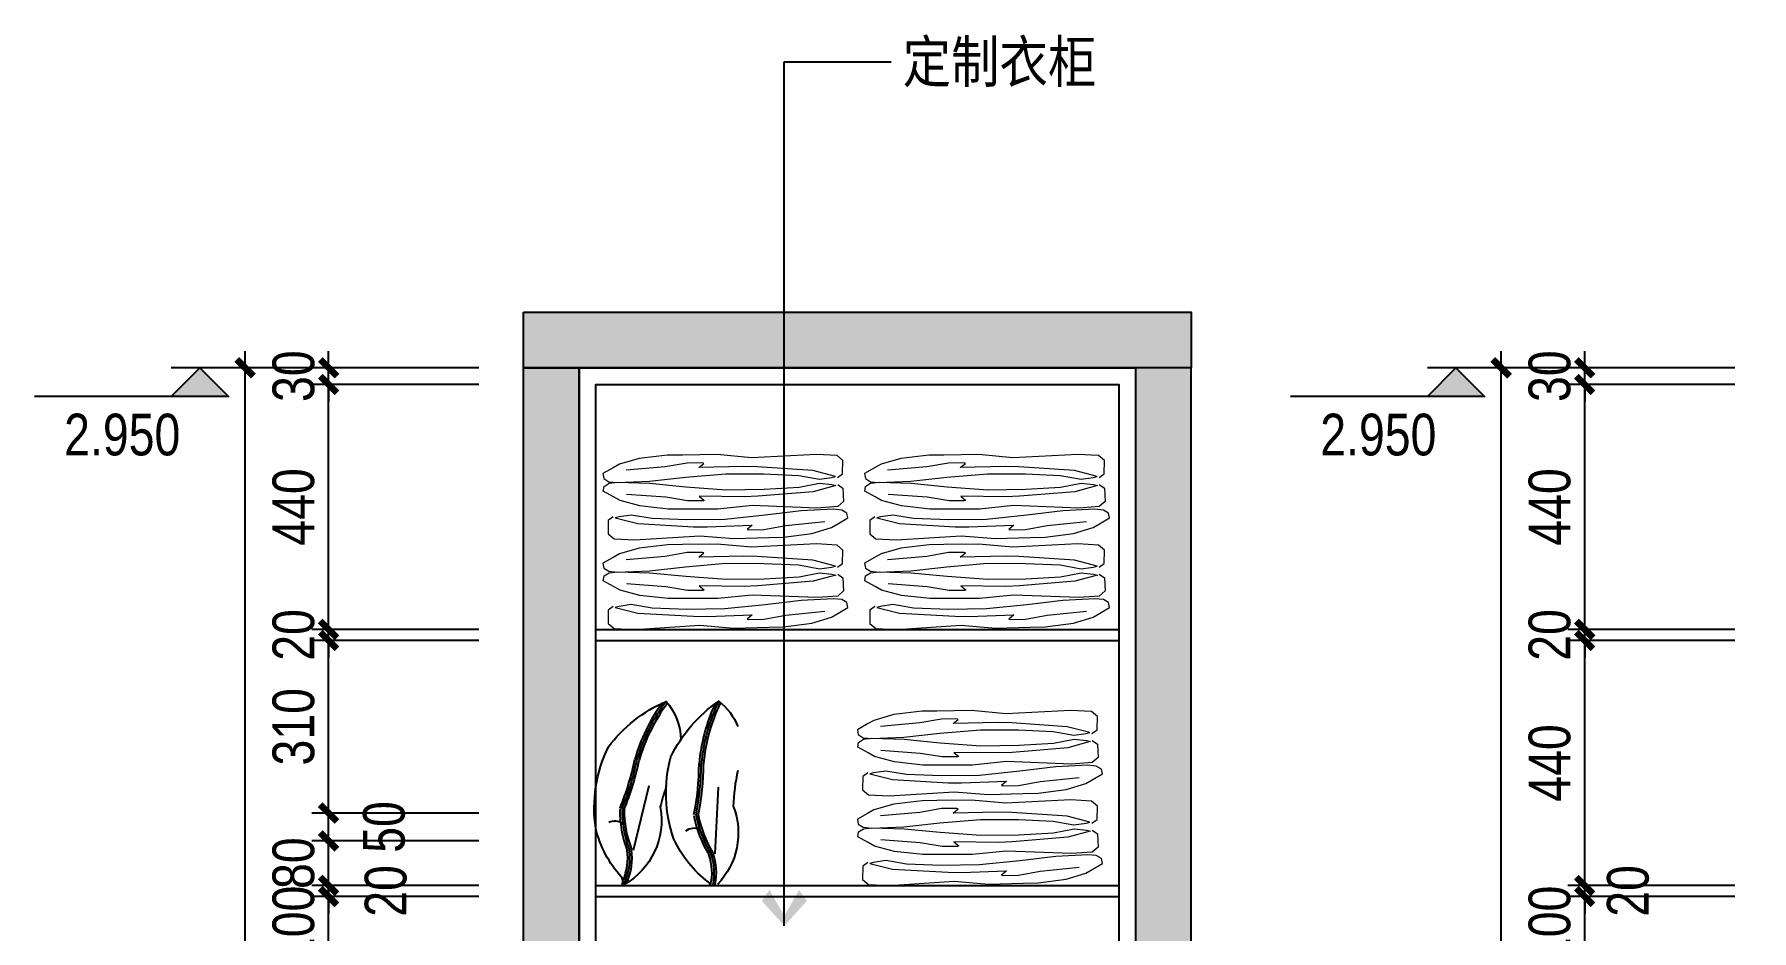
# Model space of a CAD drawing. Extents: x 468514 to 728049, y -74127 to 69080.
# Drawn here: x 533490 to 536576, y -68588 to -66977 of the extents above; entities that cross this region are included whole.
import ezdxf
from ezdxf.enums import TextEntityAlignment as Align

# ---------------------------------------------------------------- set-up
doc = ezdxf.new("R2010")
doc.units = 0
doc.header["$LTSCALE"] = 500
doc.header["$MEASUREMENT"] = 0
doc.layers.get('Defpoints').update_dxf_attribs({"color": 229})
doc.layers.add('AUDIT_D_051122161005-4', color=251, linetype='Continuous', lineweight=0)
for name, color, linetype in [('E 立面墙体', 245, 'Continuous'), ('E 立面家具、洁具', 153, 'Continuous'), ('E 立面材料分格线', 8, 'Continuous'), ('E 立面标注尺寸', 9, 'Continuous')]:
    doc.layers.add(name, color=color, linetype=linetype)
doc.styles.add('DIM_FONT', font='SIMPLEX.shx', dxfattribs={"width": 0.8})
doc.styles.add('PDC DIM', font='PMingLiU-ExtB.ttf', dxfattribs={"width": 0.85})
doc.styles.add('Xref-标准套房C$0$黑体', font='simhei.ttf')
doc.dimstyles.new('PDC-A2', dxfattribs={"dimscale": 0, "dimtxt": 2.5, "dimasz": 1, "dimexe": 1, "dimexo": 1, "dimgap": 0.7, "dimtad": 1, "dimdec": 0, "dimtxsty": 'PDC DIM', "dimblk": 'ARCHTICK', "dimcen": 1, "dimdle": 1, "dimclrd": 8, "dimclre": 8, "dimclrt": 9, "dimadec": 0, "dimazin": 0, "dimtfac": 1, "dimtdec": 0, "dimtix": 1, "dimtmove": 2, "dimatfit": 3, "dimldrblk": 'PDC A2 T R', "dimfxl": 10, "dimfxlon": 1, "dimarcsym": 0})

# ---------------------------------------------------------------- blocks, each defined once
blk = doc.blocks.new('A$C49B50F12')
for p, q in [((95.5, 179), (67.1, 62.9)), ((219.7, 176.3), (213.9, 56.9))]:
    blk.add_line(p, q)
for points in [[(46.4, 14.7, -0.124597), (0, 102.4, -0.151645), (22.7, 248.7, -0.12993), (126.3, 330.6, -0.180196), (152.8, 262, -0.180196)], [(202.8, 5.6, -0.124597), (140.5, 82.9, -0.151645), (134.9, 230.9, -0.12993), (221, 331, -0.138026), (255.2, 285.3, -0.138026)], [(255.2, 206.5, 0.048702), (247.2, 142.2, -0.292556), (218.6, 1.8)], [(126.6, 177.5, 0.028997), (116, 140.3, -0.3168), (51.2, 1.6)], [(47.4, 1.8, 0.335854), (45.3, 15.9)], [(205.7, 1.8, 0.137205), (201.5, 6.6)]]:
    blk.add_lwpolyline(points, format="xyb")
for centre, radius, start, end in [((382.3, 137.4), 324.6, 144.1979, 163.9533), ((382.3, 137.4), 320.7, 142.9501, 163.9533), ((382.3, 137.4), 316.7, 143.1077, 163.9533), ((509.1, 190.1), 324.6, 155.1924, 174.9477), ((509.1, 190.1), 320.7, 153.9445, 174.9477), ((509.1, 190.1), 316.7, 154.1021, 174.9477), ((-383.8, 316.6), 462.8, 337.4426, 348.8058), ((-383.8, 316.6), 466.8, 337.4426, 348.8058), ((-383.8, 316.6), 470.7, 337.4426, 348.8058), ((-277.1, 220), 462.8, 348.437, 359.8002), ((-277.1, 220), 466.8, 348.437, 359.8002), ((-277.1, 220), 470.7, 348.437, 359.8002), ((249.9, 135.5), 206.6, 179.4235, 200.7026), ((249.9, 135.5), 202.6, 179.4235, 200.7026), ((249.9, 135.5), 198.7, 179.4235, 200.7026), ((379.5, 163.1), 206.6, 190.418, 211.6971), ((379.5, 163.1), 202.6, 190.418, 211.6971), ((379.5, 163.1), 198.7, 190.418, 211.6971), ((34.5, 90.5), 24.9, 55.1445, 116.5284), ((176.7, 77.8), 24.9, 66.139, 127.5229), ((-41.8, 49), 99.2, 335.919, 8.3104), ((-41.8, 49), 103.2, 332.7246, 8.3104), ((-41.8, 49), 107.1, 335.2798, 8.3104), ((109.7, 22.5), 99.2, 346.9135, 19.3048), ((109.7, 22.5), 103.2, 348.4535, 19.3048), ((109.7, 22.5), 107.1, 348.8824, 19.3048)]:
    blk.add_arc(centre, radius, start, end)
blk = doc.blocks.new('A$C7537476C')
at = {"layer": 'AUDIT_D_051122161005-4'}
for p, q in [((116.2, 313), (65.4, 306.9)), ((142.8, 313.3), (116.2, 313)), ((205.3, 314.1), (142.8, 313.3)), ((266.8, 308.5), (205.3, 314.1)), ((383.6, 314.5), (266.8, 308.5)), ((420.7, 312.2), (383.6, 314.5)), ((431.2, 303.2), (420.7, 312.2)), ((18.3, 290.1), (0, 279.8)), ((0, 279.8), (1.6, 271)), ((29.8, 296.6), (18.3, 290.1)), ((65.4, 306.9), (29.8, 296.6)), ((112, 292), (41.6, 285.8)), ((151.2, 298.8), (112, 292)), ((148.2, 273.3), (221, 279.6)), ((179, 299.2), (151.2, 298.8)), ((172.2, 290.9), (181.3, 298.3)), ((253.2, 292.8), (172.2, 290.9)), ((181.3, 298.3), (179, 299.2)), ((221, 279.6), (289.3, 279.6)), ((277.5, 292.2), (253.2, 292.8)), ((377.2, 285.2), (277.5, 292.2)), ((289.3, 279.6), (351.9, 276.7)), ((417.9, 274.7), (377.2, 285.2)), ((421.4, 273), (430.6, 279.5)), ((430.6, 279.5), (431.2, 303.2)), ((430.6, 279.5), (430.6, 279.5)), ((0.7, 248.1), (2.1, 256.9)), ((19.2, 238), (0.7, 248.1)), ((1.6, 271), (10.7, 265.4)), ((2.1, 256.9), (11.1, 262.7)), ((10.7, 265.4), (25.8, 263.7)), ((11.1, 262.7), (26.2, 264.5)), ((25.8, 263.7), (83.5, 266.1)), ((26.2, 264.5), (84, 262.8)), ((83.5, 266.1), (148.2, 273.3)), ((84, 262.8), (148.8, 256.4)), ((148.8, 256.4), (221.7, 251)), ((221.7, 251), (290, 251.9)), ((378, 247.3), (278.4, 239.1)), ((290, 251.9), (352.5, 255.5)), ((351.9, 276.7), (389.1, 269.8)), ((352.5, 255.5), (389.5, 262.8)), ((418.5, 258.3), (378, 247.3)), ((389.1, 269.8), (411, 272.8)), ((389.5, 262.8), (411.5, 260.1)), ((411, 272.8), (417.9, 274.7)), ((411.5, 260.1), (418.5, 258.3)), ((421.9, 260.1), (431.2, 253.7)), ((431.2, 253.7), (432.4, 230)), ((30.8, 231.7), (19.2, 238)), ((66.6, 221.8), (30.8, 231.7)), ((112.9, 237.3), (42.4, 242.6)), ((117.5, 216.3), (66.6, 221.8)), ((152.2, 230.9), (112.9, 237.3)), ((144.1, 216.3), (117.5, 216.3)), ((206.6, 216.3), (144.1, 216.3)), ((180, 230.9), (152.2, 230.9)), ((173.1, 239.1), (182.3, 231.8)), ((254.1, 238.2), (173.1, 239.1)), ((182.3, 231.8), (180, 230.9)), ((268, 222.7), (206.6, 216.3)), ((278.4, 239.1), (254.1, 238.2)), ((384.9, 218.1), (268, 222.7)), ((414.1, 216), (356.4, 212.9)), ((421.9, 220.9), (384.9, 218.1)), ((429.2, 214.5), (414.1, 216)), ((432.4, 230), (421.9, 220.9)), ((9.7, 195.4), (9.4, 171.7)), ((18.7, 202), (9.7, 195.4)), ((9.7, 195.4), (9.7, 195.4)), ((29.1, 202.2), (22.2, 200.3)), ((22.2, 200.3), (63.1, 190.3)), ((51, 205.5), (29.1, 202.2)), ((88.3, 199.1), (51, 205.5)), ((63.1, 190.3), (162.9, 184.5)), ((150.9, 197), (88.3, 199.1)), ((219.2, 197.7), (150.9, 197)), ((187.3, 184.2), (268.2, 187.1)), ((291.9, 205), (219.2, 197.7)), ((268.2, 187.1), (259.3, 179.6)), ((289.4, 179.4), (328.5, 186.7)), ((356.4, 212.9), (291.9, 205)), ((328.5, 186.7), (398.7, 193.7)), ((410.7, 183.1), (422.1, 189.7)), ((422.1, 189.7), (440.2, 200.2)), ((438.4, 209), (429.2, 214.5)), ((440.2, 200.2), (438.4, 209)), ((9.4, 171.7), (20.2, 162.8)), ((20.2, 162.8), (57.3, 161)), ((57.3, 161), (174, 168.4)), ((162.9, 184.5), (187.3, 184.2)), ((174, 168.4), (235.6, 163.5)), ((235.6, 163.5), (298, 165)), ((259.3, 179.6), (261.6, 178.7)), ((261.6, 178.7), (289.4, 179.4)), ((298, 165), (324.7, 165.6)), ((324.7, 165.6), (375.3, 172.3)), ((375.3, 172.3), (410.7, 183.1)), ((18.3, 129.1), (0, 118.9)), ((29.8, 135.7), (18.3, 129.1)), ((65.4, 146), (29.8, 135.7)), ((112, 131), (41.6, 124.9)), ((116.2, 152.1), (65.4, 146)), ((151.2, 137.9), (112, 131)), ((142.8, 152.4), (116.2, 152.1)), ((205.3, 153.1), (142.8, 152.4)), ((179, 138.2), (151.2, 137.9)), ((172.2, 129.9), (181.3, 137.3)), ((253.2, 131.8), (172.2, 129.9)), ((181.3, 137.3), (179, 138.2)), ((266.8, 147.5), (205.3, 153.1)), ((277.5, 131.2), (253.2, 131.8)), ((383.6, 153.5), (266.8, 147.5)), ((377.2, 124.2), (277.5, 131.2)), ((417.9, 113.8), (377.2, 124.2)), ((420.7, 151.2), (383.6, 153.5)), ((431.2, 142.2), (420.7, 151.2)), ((430.6, 118.5), (431.2, 142.2)), ((0, 118.9), (1.6, 110)), ((0.7, 87.1), (2.1, 96)), ((1.6, 110), (10.7, 104.4)), ((2.1, 96), (11.1, 101.7)), ((10.7, 104.4), (25.8, 102.8)), ((11.1, 101.7), (26.2, 103.5)), ((25.8, 102.8), (83.5, 105.1)), ((26.2, 103.5), (84, 101.9)), ((83.5, 105.1), (148.2, 112.3)), ((84, 101.9), (148.8, 95.5)), ((148.2, 112.3), (221, 118.7)), ((148.8, 95.5), (221.7, 90)), ((221, 118.7), (289.3, 118.6)), ((289.3, 118.6), (351.9, 115.7)), ((290, 90.9), (352.5, 94.6)), ((351.9, 115.7), (389.1, 108.9)), ((352.5, 94.6), (389.5, 101.9)), ((418.5, 97.3), (378, 86.4)), ((389.1, 108.9), (411, 111.9)), ((389.5, 101.9), (411.5, 99.1)), ((411, 111.9), (417.9, 113.8)), ((411.5, 99.1), (418.5, 97.3)), ((421.4, 112), (430.6, 118.5)), ((421.9, 99.1), (431.2, 92.8)), ((430.6, 118.5), (430.6, 118.5)), ((431.2, 92.8), (432.4, 69)), ((19.2, 77.1), (0.7, 87.1)), ((30.8, 70.7), (19.2, 77.1)), ((66.6, 60.8), (30.8, 70.7)), ((112.9, 76.3), (42.4, 81.6)), ((152.2, 69.9), (112.9, 76.3)), ((180, 69.9), (152.2, 69.9)), ((173.1, 78.2), (182.3, 70.9)), ((254.1, 77.2), (173.1, 78.2)), ((182.3, 70.9), (180, 69.9)), ((268, 61.7), (206.6, 55.4)), ((221.7, 90), (290, 90.9)), ((278.4, 78.2), (254.1, 77.2)), ((384.9, 57.2), (268, 61.7)), ((378, 86.4), (278.4, 78.2)), ((432.4, 69), (421.9, 59.9)), ((9.7, 34.4), (9.4, 10.7)), ((18.7, 41), (9.7, 34.4)), ((9.7, 34.4), (9.7, 34.4)), ((29.1, 41.3), (22.2, 39.3)), ((22.2, 39.3), (63.1, 29.3)), ((51, 44.6), (29.1, 41.3)), ((88.3, 38.2), (51, 44.6)), ((117.5, 55.4), (66.6, 60.8)), ((150.9, 36), (88.3, 38.2)), ((144.1, 55.4), (117.5, 55.4)), ((206.6, 55.4), (144.1, 55.4)), ((219.2, 36.8), (150.9, 36)), ((291.9, 44), (219.2, 36.8)), ((356.4, 52), (291.9, 44)), ((328.5, 25.8), (398.7, 32.8)), ((414.1, 55), (356.4, 52)), ((421.9, 59.9), (384.9, 57.2)), ((429.2, 53.6), (414.1, 55)), ((422.1, 28.8), (440.2, 39.3)), ((438.4, 48.1), (429.2, 53.6)), ((440.2, 39.3), (438.4, 48.1)), ((9.4, 10.7), (20.2, 1.8)), ((20.2, 1.8), (57.3, 0)), ((57.3, 0), (174, 7.4)), ((63.1, 29.3), (162.9, 23.6)), ((162.9, 23.6), (187.3, 23.2)), ((174, 7.4), (235.6, 2.5)), ((187.3, 23.2), (268.2, 26.1)), ((235.6, 2.5), (298, 4)), ((268.2, 26.1), (259.3, 18.6)), ((259.3, 18.6), (261.6, 17.7)), ((261.6, 17.7), (289.4, 18.4)), ((289.4, 18.4), (328.5, 25.8)), ((298, 4), (324.7, 4.7)), ((324.7, 4.7), (375.3, 11.4)), ((375.3, 11.4), (410.7, 22.1)), ((410.7, 22.1), (422.1, 28.8))]:
    blk.add_line(p, q, dxfattribs=at)
at = {"layer": 'AUDIT_D_051122161005-4', "style": 'DIM_FONT', "width": 1.014288, "flags": 9}
for tag, p in [('XSIZE', (206.6, 216.3)), ('YSIZE', (206.6, 216.3)), ('XSIZE', (206.6, 55.4)), ('YSIZE', (206.6, 55.4))]:
    blk.add_attdef(tag, p, '', height=0.412, rotation=180, dxfattribs=at)
for tag, p in [('YSIZE', (224.9, 238.5)), ('XSIZE', (224.9, 238.5)), ('YSIZE', (224.9, 77.6)), ('XSIZE', (224.9, 77.6))]:
    blk.add_attdef(tag, p, '', height=0.412, dxfattribs=at)
blk = doc.blocks.new('_ArchTick')
at = {"color": 0, "linetype": 'ByBlock', "const_width": 0.4}
blk.add_lwpolyline([(-0.5, -0.5), (0.5, 0.5)], dxfattribs=at)
blk = doc.blocks.new('*D1944')
at = {"layer": 'Defpoints', "color": 0, "transparency": 16777216}
for p in [(534018.8, -68526.5), (534318.8, -68526.5), (534318.8, -68626.5)]:
    blk.add_point(p, dxfattribs=at)
at = {"layer": 'E 立面标注尺寸', "color": 8, "lineweight": -2, "transparency": 16777216}
for p, q in [((534018.8, -68526.5), (534018.8, -68496.5)), ((534288.8, -68526.5), (533988.8, -68526.5)), ((534018.8, -68626.5), (534018.8, -68526.5)), ((534288.8, -68626.5), (533988.8, -68626.5)), ((534018.8, -68626.5), (534018.8, -68656.5))]:
    blk.add_line(p, q, dxfattribs=at)
at = {"layer": 'E 立面标注尺寸', "color": 8, "lineweight": -2, "transparency": 16777216, "xscale": 30.00000447440561, "yscale": 30.00000447440561, "zscale": 30.00000447440561}
for p, rotation in [((534018.8, -68526.5), 270), ((534018.8, -68626.5), 90)]:
    blk.add_blockref('_ArchTick', p, dxfattribs=dict(at, rotation=rotation))
at = {"layer": 'E 立面标注尺寸', "color": 9, "transparency": 16777216, "insert": (533956, -68576.5), "char_height": 75, "attachment_point": 5, "rotation": 90, "style": 'PDC DIM'}
blk.add_mtext('100', dxfattribs=at)
blk = doc.blocks.new('PDC A2 T R')
at = {"color": 0, "linetype": 'ByBlock'}
blk.add_line((0, 0), (-2, 0), dxfattribs=at)
for points in [[(-2.15, 0.89), (-1.49, 1.35), (-0.6, 0), (0, 0)], [(-2.15, -0.89), (-1.49, -1.35), (-0.6, 0), (0, 0)]]:
    blk.add_solid(points, dxfattribs=at)
blk = doc.blocks.new('*D1945')
at = {"layer": 'Defpoints', "color": 0, "transparency": 16777216}
for p in [(534018.8, -68506.5), (534318.8, -68506.5), (534318.8, -68526.5)]:
    blk.add_point(p, dxfattribs=at)
at = {"layer": 'E 立面标注尺寸', "color": 8, "lineweight": -2, "transparency": 16777216}
for p, q in [((534018.8, -68506.5), (534018.8, -68476.5)), ((534288.8, -68506.5), (533988.8, -68506.5)), ((534288.8, -68526.5), (533988.8, -68526.5)), ((534018.8, -68526.5), (534018.8, -68506.5)), ((534018.8, -68526.5), (534018.8, -68556.5))]:
    blk.add_line(p, q, dxfattribs=at)
at = {"layer": 'E 立面标注尺寸', "color": 8, "lineweight": -2, "transparency": 16777216, "xscale": 30.00000447440561, "yscale": 30.00000447440561, "zscale": 30.00000447440561}
for p, rotation in [((534018.8, -68506.5), 270), ((534018.8, -68526.5), 90)]:
    blk.add_blockref('_ArchTick', p, dxfattribs=dict(at, rotation=rotation))
at = {"layer": 'E 立面标注尺寸', "color": 9, "transparency": 16777216, "insert": (534121.7, -68516.5), "char_height": 75, "attachment_point": 5, "rotation": 90, "style": 'PDC DIM'}
blk.add_mtext('20', dxfattribs=at)
blk = doc.blocks.new('*D1946')
at = {"layer": 'Defpoints', "color": 0, "transparency": 16777216}
for p in [(534018.8, -68426.5), (534318.8, -68426.5), (534318.8, -68506.5)]:
    blk.add_point(p, dxfattribs=at)
at = {"layer": 'E 立面标注尺寸', "color": 8, "lineweight": -2, "transparency": 16777216}
for p, q in [((534018.8, -68426.5), (534018.8, -68396.5)), ((534288.8, -68426.5), (533988.8, -68426.5)), ((534018.8, -68506.5), (534018.8, -68426.5)), ((534288.8, -68506.5), (533988.8, -68506.5)), ((534018.8, -68506.5), (534018.8, -68536.5))]:
    blk.add_line(p, q, dxfattribs=at)
at = {"layer": 'E 立面标注尺寸', "color": 8, "lineweight": -2, "transparency": 16777216, "xscale": 30.00000447440561, "yscale": 30.00000447440561, "zscale": 30.00000447440561}
for p, rotation in [((534018.8, -68426.5), 270), ((534018.8, -68506.5), 90)]:
    blk.add_blockref('_ArchTick', p, dxfattribs=dict(at, rotation=rotation))
at = {"layer": 'E 立面标注尺寸', "color": 9, "transparency": 16777216, "insert": (533956, -68466.5), "char_height": 75, "attachment_point": 5, "rotation": 90, "style": 'PDC DIM'}
blk.add_mtext('80', dxfattribs=at)
blk = doc.blocks.new('*D1947')
at = {"layer": 'Defpoints', "color": 0, "transparency": 16777216}
for p in [(534018.8, -68376.5), (534318.8, -68376.5), (534318.8, -68426.5)]:
    blk.add_point(p, dxfattribs=at)
at = {"layer": 'E 立面标注尺寸', "color": 8, "lineweight": -2, "transparency": 16777216}
for p, q in [((534018.8, -68456.5), (534018.8, -68346.5)), ((534288.8, -68376.5), (533988.8, -68376.5)), ((534288.8, -68426.5), (533988.8, -68426.5))]:
    blk.add_line(p, q, dxfattribs=at)
at = {"layer": 'E 立面标注尺寸', "color": 8, "lineweight": -2, "transparency": 16777216, "xscale": 30.00000447440561, "yscale": 30.00000447440561, "zscale": 30.00000447440561}
for p, rotation in [((534018.8, -68376.5), 90), ((534018.8, -68426.5), 270)]:
    blk.add_blockref('_ArchTick', p, dxfattribs=dict(at, rotation=rotation))
at = {"layer": 'E 立面标注尺寸', "color": 9, "transparency": 16777216, "insert": (534118.6, -68401.5), "char_height": 75, "attachment_point": 5, "rotation": 90, "style": 'PDC DIM'}
blk.add_mtext('50', dxfattribs=at)
blk = doc.blocks.new('*D1948')
at = {"layer": 'Defpoints', "color": 0, "transparency": 16777216}
for p in [(534018.8, -68066.5), (534318.8, -68066.5), (534318.8, -68376.5)]:
    blk.add_point(p, dxfattribs=at)
at = {"layer": 'E 立面标注尺寸', "color": 8, "lineweight": -2, "transparency": 16777216}
for p, q in [((534018.8, -68406.5), (534018.8, -68036.5)), ((534288.8, -68066.5), (533988.8, -68066.5)), ((534288.8, -68376.5), (533988.8, -68376.5))]:
    blk.add_line(p, q, dxfattribs=at)
at = {"layer": 'E 立面标注尺寸', "color": 8, "lineweight": -2, "transparency": 16777216, "xscale": 30.00000447440561, "yscale": 30.00000447440561, "zscale": 30.00000447440561}
for p, rotation in [((534018.8, -68066.5), 90), ((534018.8, -68376.5), 270)]:
    blk.add_blockref('_ArchTick', p, dxfattribs=dict(at, rotation=rotation))
at = {"layer": 'E 立面标注尺寸', "color": 9, "transparency": 16777216, "insert": (533956, -68221.5), "char_height": 75, "attachment_point": 5, "rotation": 90, "style": 'PDC DIM'}
blk.add_mtext('310', dxfattribs=at)
blk = doc.blocks.new('*D1949')
at = {"layer": 'Defpoints', "color": 0, "transparency": 16777216}
for p in [(534018.8, -68046.5), (534318.8, -68046.5), (534318.8, -68066.5)]:
    blk.add_point(p, dxfattribs=at)
at = {"layer": 'E 立面标注尺寸', "color": 8, "lineweight": -2, "transparency": 16777216}
for p, q in [((534018.8, -68046.5), (534018.8, -68016.5)), ((534288.8, -68046.5), (533988.8, -68046.5)), ((534018.8, -68066.5), (534018.8, -68046.5)), ((534288.8, -68066.5), (533988.8, -68066.5)), ((534018.8, -68066.5), (534018.8, -68096.5))]:
    blk.add_line(p, q, dxfattribs=at)
at = {"layer": 'E 立面标注尺寸', "color": 8, "lineweight": -2, "transparency": 16777216, "xscale": 30.00000447440561, "yscale": 30.00000447440561, "zscale": 30.00000447440561}
for p, rotation in [((534018.8, -68046.5), 270), ((534018.8, -68066.5), 90)]:
    blk.add_blockref('_ArchTick', p, dxfattribs=dict(at, rotation=rotation))
at = {"layer": 'E 立面标注尺寸', "color": 9, "transparency": 16777216, "insert": (533956, -68056.5), "char_height": 75, "attachment_point": 5, "rotation": 90, "style": 'PDC DIM'}
blk.add_mtext('20', dxfattribs=at)
blk = doc.blocks.new('*D1950')
at = {"layer": 'Defpoints', "color": 0, "transparency": 16777216}
for p in [(534018.8, -67606.5), (534318.8, -67606.5), (534318.8, -68046.5)]:
    blk.add_point(p, dxfattribs=at)
at = {"layer": 'E 立面标注尺寸', "color": 8, "lineweight": -2, "transparency": 16777216}
for p, q in [((534018.8, -68076.5), (534018.8, -67576.5)), ((534288.8, -67606.5), (533988.8, -67606.5)), ((534288.8, -68046.5), (533988.8, -68046.5))]:
    blk.add_line(p, q, dxfattribs=at)
at = {"layer": 'E 立面标注尺寸', "color": 8, "lineweight": -2, "transparency": 16777216, "xscale": 30.00000447440561, "yscale": 30.00000447440561, "zscale": 30.00000447440561}
for p, rotation in [((534018.8, -67606.5), 90), ((534018.8, -68046.5), 270)]:
    blk.add_blockref('_ArchTick', p, dxfattribs=dict(at, rotation=rotation))
at = {"layer": 'E 立面标注尺寸', "color": 9, "transparency": 16777216, "insert": (533956, -67826.5), "char_height": 75, "attachment_point": 5, "rotation": 90, "style": 'PDC DIM'}
blk.add_mtext('440', dxfattribs=at)
blk = doc.blocks.new('*D1951')
at = {"layer": 'Defpoints', "color": 0, "transparency": 16777216}
for p in [(534018.8, -67576.5), (534318.8, -67576.5), (534318.8, -67606.5)]:
    blk.add_point(p, dxfattribs=at)
at = {"layer": 'E 立面标注尺寸', "color": 8, "lineweight": -2, "transparency": 16777216}
for p, q in [((534018.8, -67576.5), (534018.8, -67546.5)), ((534288.8, -67576.5), (533988.8, -67576.5)), ((534018.8, -67606.5), (534018.8, -67576.5)), ((534288.8, -67606.5), (533988.8, -67606.5)), ((534018.8, -67606.5), (534018.8, -67636.5))]:
    blk.add_line(p, q, dxfattribs=at)
at = {"layer": 'E 立面标注尺寸', "color": 8, "lineweight": -2, "transparency": 16777216, "xscale": 30.00000447440561, "yscale": 30.00000447440561, "zscale": 30.00000447440561}
for p, rotation in [((534018.8, -67576.5), 270), ((534018.8, -67606.5), 90)]:
    blk.add_blockref('_ArchTick', p, dxfattribs=dict(at, rotation=rotation))
at = {"layer": 'E 立面标注尺寸', "color": 9, "transparency": 16777216, "insert": (533956, -67591.5), "char_height": 75, "attachment_point": 5, "rotation": 90, "style": 'PDC DIM'}
blk.add_mtext('30', dxfattribs=at)
blk = doc.blocks.new('*D1952')
at = {"layer": 'Defpoints', "color": 0, "transparency": 16777216}
for p in [(533868.8, -67576.5), (534318.8, -67576.5), (534318.8, -70526.5)]:
    blk.add_point(p, dxfattribs=at)
at = {"layer": 'E 立面标注尺寸', "color": 8, "lineweight": -2, "transparency": 16777216}
for p, q in [((533868.8, -70556.5), (533868.8, -67546.5)), ((534168.8, -67576.5), (533838.8, -67576.5)), ((534168.8, -70526.5), (533838.8, -70526.5))]:
    blk.add_line(p, q, dxfattribs=at)
at = {"layer": 'E 立面标注尺寸', "color": 8, "lineweight": -2, "transparency": 16777216, "xscale": 30.00000447440561, "yscale": 30.00000447440561, "zscale": 30.00000447440561}
for p, rotation in [((533868.8, -67576.5), 90), ((533868.8, -70526.5), 270)]:
    blk.add_blockref('_ArchTick', p, dxfattribs=dict(at, rotation=rotation))
at = {"layer": 'E 立面标注尺寸', "color": 9, "transparency": 16777216, "insert": (533804.8, -69051.5), "char_height": 75, "attachment_point": 5, "rotation": 90, "style": 'PDC DIM'}
blk.add_mtext('2950', dxfattribs=at)
blk = doc.blocks.new('*D1962')
at = {"layer": 'Defpoints', "color": 0, "transparency": 16777216}
for p in [(536275.6, -68526.5), (536575.6, -68526.5), (536575.6, -68626.5)]:
    blk.add_point(p, dxfattribs=at)
at = {"layer": 'E 立面标注尺寸', "color": 8, "lineweight": -2, "transparency": 16777216}
for p, q in [((536275.6, -68526.5), (536275.6, -68496.5)), ((536545.6, -68526.5), (536245.6, -68526.5)), ((536275.6, -68626.5), (536275.6, -68526.5)), ((536545.6, -68626.5), (536245.6, -68626.5)), ((536275.6, -68626.5), (536275.6, -68656.5))]:
    blk.add_line(p, q, dxfattribs=at)
at = {"layer": 'E 立面标注尺寸', "color": 8, "lineweight": -2, "transparency": 16777216, "xscale": 30.00000447440561, "yscale": 30.00000447440561, "zscale": 30.00000447440561}
for p, rotation in [((536275.6, -68526.5), 270), ((536275.6, -68626.5), 90)]:
    blk.add_blockref('_ArchTick', p, dxfattribs=dict(at, rotation=rotation))
at = {"layer": 'E 立面标注尺寸', "color": 9, "transparency": 16777216, "insert": (536212.8, -68576.5), "char_height": 75, "attachment_point": 5, "rotation": 90, "style": 'PDC DIM'}
blk.add_mtext('100', dxfattribs=at)
blk = doc.blocks.new('*D1963')
at = {"layer": 'Defpoints', "color": 0, "transparency": 16777216}
for p in [(536275.6, -68506.5), (536575.6, -68506.5), (536575.6, -68526.5)]:
    blk.add_point(p, dxfattribs=at)
at = {"layer": 'E 立面标注尺寸', "color": 8, "lineweight": -2, "transparency": 16777216}
for p, q in [((536275.6, -68506.5), (536275.6, -68476.5)), ((536545.6, -68506.5), (536245.6, -68506.5)), ((536545.6, -68526.5), (536245.6, -68526.5)), ((536275.6, -68526.5), (536275.6, -68506.5)), ((536275.6, -68526.5), (536275.6, -68556.5))]:
    blk.add_line(p, q, dxfattribs=at)
at = {"layer": 'E 立面标注尺寸', "color": 8, "lineweight": -2, "transparency": 16777216, "xscale": 30.00000447440561, "yscale": 30.00000447440561, "zscale": 30.00000447440561}
for p, rotation in [((536275.6, -68506.5), 270), ((536275.6, -68526.5), 90)]:
    blk.add_blockref('_ArchTick', p, dxfattribs=dict(at, rotation=rotation))
at = {"layer": 'E 立面标注尺寸', "color": 9, "transparency": 16777216, "insert": (536353.6, -68516.5), "char_height": 75, "attachment_point": 5, "rotation": 90, "style": 'PDC DIM'}
blk.add_mtext('20', dxfattribs=at)
blk = doc.blocks.new('*D1964')
at = {"layer": 'Defpoints', "color": 0, "transparency": 16777216}
for p in [(536275.6, -68066.5), (536575.6, -68066.5), (536575.6, -68506.5)]:
    blk.add_point(p, dxfattribs=at)
at = {"layer": 'E 立面标注尺寸', "color": 8, "lineweight": -2, "transparency": 16777216}
for p, q in [((536275.6, -68536.5), (536275.6, -68036.5)), ((536545.6, -68066.5), (536245.6, -68066.5)), ((536545.6, -68506.5), (536245.6, -68506.5))]:
    blk.add_line(p, q, dxfattribs=at)
at = {"layer": 'E 立面标注尺寸', "color": 8, "lineweight": -2, "transparency": 16777216, "xscale": 30.00000447440561, "yscale": 30.00000447440561, "zscale": 30.00000447440561}
for p, rotation in [((536275.6, -68066.5), 90), ((536275.6, -68506.5), 270)]:
    blk.add_blockref('_ArchTick', p, dxfattribs=dict(at, rotation=rotation))
at = {"layer": 'E 立面标注尺寸', "color": 9, "transparency": 16777216, "insert": (536212.8, -68286.5), "char_height": 75, "attachment_point": 5, "rotation": 90, "style": 'PDC DIM'}
blk.add_mtext('440', dxfattribs=at)
blk = doc.blocks.new('*D1965')
at = {"layer": 'Defpoints', "color": 0, "transparency": 16777216}
for p in [(536275.6, -68046.5), (536575.6, -68046.5), (536575.6, -68066.5)]:
    blk.add_point(p, dxfattribs=at)
at = {"layer": 'E 立面标注尺寸', "color": 8, "lineweight": -2, "transparency": 16777216}
for p, q in [((536275.6, -68046.5), (536275.6, -68016.5)), ((536545.6, -68046.5), (536245.6, -68046.5)), ((536275.6, -68066.5), (536275.6, -68046.5)), ((536545.6, -68066.5), (536245.6, -68066.5)), ((536275.6, -68066.5), (536275.6, -68096.5))]:
    blk.add_line(p, q, dxfattribs=at)
at = {"layer": 'E 立面标注尺寸', "color": 8, "lineweight": -2, "transparency": 16777216, "xscale": 30.00000447440561, "yscale": 30.00000447440561, "zscale": 30.00000447440561}
for p, rotation in [((536275.6, -68046.5), 270), ((536275.6, -68066.5), 90)]:
    blk.add_blockref('_ArchTick', p, dxfattribs=dict(at, rotation=rotation))
at = {"layer": 'E 立面标注尺寸', "color": 9, "transparency": 16777216, "insert": (536212.8, -68056.5), "char_height": 75, "attachment_point": 5, "rotation": 90, "style": 'PDC DIM'}
blk.add_mtext('20', dxfattribs=at)
blk = doc.blocks.new('*D1966')
at = {"layer": 'Defpoints', "color": 0, "transparency": 16777216}
for p in [(536275.6, -67606.5), (536575.6, -67606.5), (536575.6, -68046.5)]:
    blk.add_point(p, dxfattribs=at)
at = {"layer": 'E 立面标注尺寸', "color": 8, "lineweight": -2, "transparency": 16777216}
for p, q in [((536275.6, -68076.5), (536275.6, -67576.5)), ((536545.6, -67606.5), (536245.6, -67606.5)), ((536545.6, -68046.5), (536245.6, -68046.5))]:
    blk.add_line(p, q, dxfattribs=at)
at = {"layer": 'E 立面标注尺寸', "color": 8, "lineweight": -2, "transparency": 16777216, "xscale": 30.00000447440561, "yscale": 30.00000447440561, "zscale": 30.00000447440561}
for p, rotation in [((536275.6, -67606.5), 90), ((536275.6, -68046.5), 270)]:
    blk.add_blockref('_ArchTick', p, dxfattribs=dict(at, rotation=rotation))
at = {"layer": 'E 立面标注尺寸', "color": 9, "transparency": 16777216, "insert": (536212.8, -67826.5), "char_height": 75, "attachment_point": 5, "rotation": 90, "style": 'PDC DIM'}
blk.add_mtext('440', dxfattribs=at)
blk = doc.blocks.new('*D1967')
at = {"layer": 'Defpoints', "color": 0, "transparency": 16777216}
for p in [(536275.6, -67576.5), (536575.6, -67576.5), (536575.6, -67606.5)]:
    blk.add_point(p, dxfattribs=at)
at = {"layer": 'E 立面标注尺寸', "color": 8, "lineweight": -2, "transparency": 16777216}
for p, q in [((536275.6, -67576.5), (536275.6, -67546.5)), ((536545.6, -67576.5), (536245.6, -67576.5)), ((536275.6, -67606.5), (536275.6, -67576.5)), ((536545.6, -67606.5), (536245.6, -67606.5)), ((536275.6, -67606.5), (536275.6, -67636.5))]:
    blk.add_line(p, q, dxfattribs=at)
at = {"layer": 'E 立面标注尺寸', "color": 8, "lineweight": -2, "transparency": 16777216, "xscale": 30.00000447440561, "yscale": 30.00000447440561, "zscale": 30.00000447440561}
for p, rotation in [((536275.6, -67576.5), 270), ((536275.6, -67606.5), 90)]:
    blk.add_blockref('_ArchTick', p, dxfattribs=dict(at, rotation=rotation))
at = {"layer": 'E 立面标注尺寸', "color": 9, "transparency": 16777216, "insert": (536212.8, -67591.5), "char_height": 75, "attachment_point": 5, "rotation": 90, "style": 'PDC DIM'}
blk.add_mtext('30', dxfattribs=at)
blk = doc.blocks.new('*D1968')
at = {"layer": 'Defpoints', "color": 0, "transparency": 16777216}
for p in [(536125.6, -67576.5), (536575.6, -67576.5), (536575.6, -70526.5)]:
    blk.add_point(p, dxfattribs=at)
at = {"layer": 'E 立面标注尺寸', "color": 8, "lineweight": -2, "transparency": 16777216}
for p, q in [((536125.6, -70556.5), (536125.6, -67546.5)), ((536425.6, -67576.5), (536095.6, -67576.5)), ((536425.6, -70526.5), (536095.6, -70526.5))]:
    blk.add_line(p, q, dxfattribs=at)
at = {"layer": 'E 立面标注尺寸', "color": 8, "lineweight": -2, "transparency": 16777216, "xscale": 30.00000447440561, "yscale": 30.00000447440561, "zscale": 30.00000447440561}
for p, rotation in [((536125.6, -67576.5), 90), ((536125.6, -70526.5), 270)]:
    blk.add_blockref('_ArchTick', p, dxfattribs=dict(at, rotation=rotation))
at = {"layer": 'E 立面标注尺寸', "color": 9, "transparency": 16777216, "insert": (536061.6, -69051.5), "char_height": 75, "attachment_point": 5, "rotation": 90, "style": 'PDC DIM'}
blk.add_mtext('2950', dxfattribs=at)
blk = doc.blocks.new('A$C37DB5113')
blk.add_hatch(color=256).paths.add_polyline_path([(150, 75), (75, 0), (0, 75)])
for p, q in [((0, 75), (510, 75)), ((0, 75), (75, 0)), ((150, 75), (75, 0)), ((0, 0), (150, 0))]:
    blk.add_line(p, q)
blk.add_lwpolyline([(150, 75), (75, 0), (0, 75), (150, 75)])
at = {"style": 'Xref-标准套房C$0$黑体', "width": 0.8}
blk.add_attdef('%%P0.000', text='', height=105, dxfattribs=at).set_placement((510, 75), align=Align.BOTTOM_RIGHT)

msp = doc.modelspace()

# ---------------------------------------------------------------- hatches: boundary and pattern name
at = {"layer": 'E 立面墙体'}
h = msp.add_hatch(color=250, dxfattribs=at)
h.dxf.hatch_style = 1
h.paths.add_polyline_path([(534368.8, -67476.5), (535568.8, -67476.5), (535568.8, -67576.5), (534368.8, -67576.5)])
h = msp.add_hatch(dxfattribs=at)
h.set_pattern_fill('钢筋混凝土', color=250, scale=10, pattern_type=2)
h.set_pattern_definition([(45, (40274.825, -72201.5), (-35.355339, 35.355339), []), (50, (40274.825, -72201.5), (71.726018, -6.2752135), [7.5, -82.5]), (355, (40274.825, -72201.5), (-13.875133, 75.219213), [6, -66]), (100.4514, (40280.8, -72202.02), (57.850938, 68.943954), [6.374019, -70.114211]), (46.1842, (40274.825, -72181.5), (106.724105, -16.551901), [11.25, -123.75]), (96.6356, (40283.72, -72182.88), (93.46627, 97.411787), [9.56103, -105.1713]), (351.1842, (40274.83, -72181.5), (93.466195, 97.41186), [9, -99]), (21, (40284.825, -72186.5), (59.690705, -40.261889), [7.5, -82.5]), (326, (40284.825, -72186.5), (24.331533, 72.515005), [6, -66]), (71.4514, (40289.8, -72189.855), (84.022263, 32.25305), [6.374019, -70.114211]), (37.5, (40274.825, -72201.5), (1.2159855, 33.2893854), [0.5, -65.2, 0.5, -67, 0.5, -66.25]), (7.5, (40274.825, -72201.5), (26.3069537, 39.4411712), [0.5, -38.2, 0.5, -63.7, 0.5, -25.25]), (327.5, (40252.525, -72201.5), (53.3822436, -2.2554872), [0.5, -25, 0.5, -78, 0.5, -103.5]), (317.5, (40242.525, -72201.5), (58.318617, 10.0104982), [0.5, -32.5, 0.5, -51.8, 0.5, -73.5])])
h.paths.add_polyline_path([(534468.8, -70576.5), (534368.8, -70576.5), (534368.8, -67576.5), (534468.8, -67576.5)])
h = msp.add_hatch(dxfattribs=at)
h.set_pattern_fill('钢筋混凝土', color=250, scale=10, pattern_type=2)
h.set_pattern_definition([(45, (33774.825, -72201.5), (-35.355339, 35.355339), []), (50, (33774.825, -72201.5), (71.726018, -6.2752135), [7.5, -82.5]), (355, (33774.825, -72201.5), (-13.875133, 75.219213), [6, -66]), (100.4514, (33780.8, -72202.02), (57.850938, 68.943954), [6.374019, -70.114211]), (46.1842, (33774.825, -72181.5), (106.724105, -16.551901), [11.25, -123.75]), (96.6356, (33783.72, -72182.88), (93.46627, 97.411787), [9.561029, -105.1713]), (351.1842, (33774.83, -72181.5), (93.466195, 97.41186), [9, -99]), (21, (33784.825, -72186.5), (59.690705, -40.261889), [7.5, -82.5]), (326, (33784.825, -72186.5), (24.331533, 72.515005), [6, -66]), (71.4514, (33789.8, -72189.855), (84.022263, 32.25305), [6.374019, -70.114211]), (37.5, (33774.825, -72201.5), (1.2159855, 33.2893854), [0.5, -65.2, 0.5, -67, 0.5, -66.25]), (7.5, (33774.825, -72201.5), (26.3069537, 39.4411712), [0.5, -38.2, 0.5, -63.7, 0.5, -25.25]), (327.5, (33752.525, -72201.5), (53.3822436, -2.2554872), [0.5, -25, 0.5, -78, 0.5, -103.5]), (317.5, (33742.525, -72201.5), (58.318617, 10.0104982), [0.5, -32.5, 0.5, -51.8, 0.5, -73.5])])
h.paths.add_polyline_path([(535468.8, -70576.5), (535568.8, -70576.5), (535568.8, -67576.5), (535468.8, -67576.5)])

# ---------------------------------------------------------------- linework, layer by layer
for points in [[(534368.8, -67476.5), (535568.8, -67476.5), (535568.8, -67576.5), (534368.8, -67576.5)], [(534468.8, -70576.5), (534368.8, -70576.5), (534368.8, -67576.5), (534468.8, -67576.5)], [(535468.8, -70576.5), (535568.8, -70576.5), (535568.8, -67576.5), (535468.8, -67576.5)]]:
    msp.add_lwpolyline(points, close=True, dxfattribs=at)
at = {"layer": 'E 立面家具、洁具'}
for p, q in [((534498.8, -68046.5), (535438.8, -68046.5)), ((534498.8, -68066.5), (535438.8, -68066.5)), ((534498.8, -68506.5), (535438.8, -68506.5)), ((534498.8, -68526.5), (535438.8, -68526.5))]:
    msp.add_line(p, q, dxfattribs=at)
for points in [[(534468.8, -70526.5), (534468.8, -67576.5), (535468.8, -67576.5), (535468.8, -70526.5)], [(534498.8, -70526.5), (534498.8, -67606.5), (535438.8, -67606.5), (535438.8, -70526.5)]]:
    msp.add_lwpolyline(points, dxfattribs=at)

# ---------------------------------------------------------------- block references
at = {"layer": 'E 立面材料分格线'}
for name, p in [('A$C7537476C', (534511.6, -68046.5)), ('A$C7537476C', (534981.6, -68046.5)), ('A$C49B50F12', (534498.8, -68506.5)), ('A$C7537476C', (534968.8, -68506.5))]:
    msp.add_blockref(name, p, dxfattribs=at)
at = {"layer": 'E 立面标注尺寸'}
ref = msp.add_blockref('A$C37DB5113', (533838.8, -67576.5), dxfattribs=dict(at, xscale=0.6836043956309368, yscale=0.6836043956309368, zscale=0.6836043956309368, rotation=180))
ref.add_attrib('%%P0.000', '2.950', dxfattribs={"layer": '0', "height": 75, "rotation": 0, "style": 'PDC DIM', "width": 0.85}).set_placement((533752.4, -67756.4), align=Align.BOTTOM_RIGHT)
ref = msp.add_blockref('A$C37DB5113', (536095.6, -67576.5), dxfattribs=dict(at, xscale=0.6836043956309368, yscale=0.6836043956309368, zscale=0.6836043956309368, rotation=180))
ref.add_attrib('%%P0.000', '2.950', dxfattribs={"layer": '0', "height": 75, "rotation": 0, "style": 'PDC DIM', "width": 0.85}).set_placement((536009.2, -67756.4), align=Align.BOTTOM_RIGHT)

# ---------------------------------------------------------------- texts
at = {"layer": 'E 立面标注尺寸', "color": 9, "insert": (535050.3, -66989), "char_height": 75, "attachment_point": 1, "style": 'PDC DIM'}
msp.add_mtext('{\\fPMingLiU|b0|i0|c134|p18;定制衣柜}', dxfattribs=at)

# ---------------------------------------------------------------- dimensions: what is measured, and where the dimension line sits
at = {"layer": 'E 立面标注尺寸'}
for base, p1, p2, picture, middle in [((534018.8, -67576.5), (534318.8, -67606.5), (534318.8, -67576.5), '*D1951', (533956, -67591.5)), ((536275.6, -67576.5), (536575.6, -67606.5), (536575.6, -67576.5), '*D1967', (536212.8, -67591.5)), ((533868.8, -67576.5), (534318.8, -70526.5), (534318.8, -67576.5), '*D1952', (533804.8, -69051.5)), ((536125.6, -67576.5), (536575.6, -70526.5), (536575.6, -67576.5), '*D1968', (536061.6, -69051.5)), ((534018.8, -67606.5), (534318.8, -68046.5), (534318.8, -67606.5), '*D1950', (533956, -67826.5)), ((536275.6, -67606.5), (536575.6, -68046.5), (536575.6, -67606.5), '*D1966', (536212.8, -67826.5)), ((534018.8, -68046.5), (534318.8, -68066.5), (534318.8, -68046.5), '*D1949', (533956, -68056.5)), ((536275.6, -68046.5), (536575.6, -68066.5), (536575.6, -68046.5), '*D1965', (536212.8, -68056.5)), ((534018.8, -68066.5), (534318.8, -68376.5), (534318.8, -68066.5), '*D1948', (533956, -68221.5)), ((536275.6, -68066.5), (536575.6, -68506.5), (536575.6, -68066.5), '*D1964', (536212.8, -68286.5)), ((534018.8, -68426.5), (534318.8, -68506.5), (534318.8, -68426.5), '*D1946', (533956, -68466.5)), ((534018.8, -68526.5), (534318.8, -68626.5), (534318.8, -68526.5), '*D1944', (533956, -68576.5)), ((536275.6, -68526.5), (536575.6, -68626.5), (536575.6, -68526.5), '*D1962', (536212.8, -68576.5))]:
    dim = msp.add_linear_dim(base=base, p1=p1, p2=p2, angle=90, dimstyle='PDC-A2', override={"dimscale": 30.000004}, dxfattribs=at)
    dim.commit()
    dim.dimension.update_dxf_attribs({"geometry": picture, "text_midpoint": middle})
for base, p1, p2, picture, middle in [((534018.8, -68376.5), (534318.8, -68426.5), (534318.8, -68376.5), '*D1947', (534118.6, -68401.5)), ((534018.8, -68506.5), (534318.8, -68526.5), (534318.8, -68506.5), '*D1945', (534121.7, -68516.5)), ((536275.6, -68506.5), (536575.6, -68526.5), (536575.6, -68506.5), '*D1963', (536353.6, -68516.5))]:
    dim = msp.add_linear_dim(base=base, p1=p1, p2=p2, angle=90, dimstyle='PDC-A2', override={"dimscale": 30.000004}, dxfattribs=at)
    dim.commit()
    dim.dimension.update_dxf_attribs({"geometry": picture, "text_midpoint": middle, "dimtype": 160})

# ---------------------------------------------------------------- leaders
at = {"layer": 'E 立面标注尺寸', "annotation_type": 0, "has_hookline": 1, "hookline_direction": 0, "text_width": 354.4}
msp.add_leader([(534837.6, -68579.1), (534837.6, -67026.5), (535029.3, -67026.5)], dimstyle='PDC-A2', override={"dimscale": 30.000004, "dimtad": 0}, dxfattribs=at)

doc.saveas('drawing.dxf')
